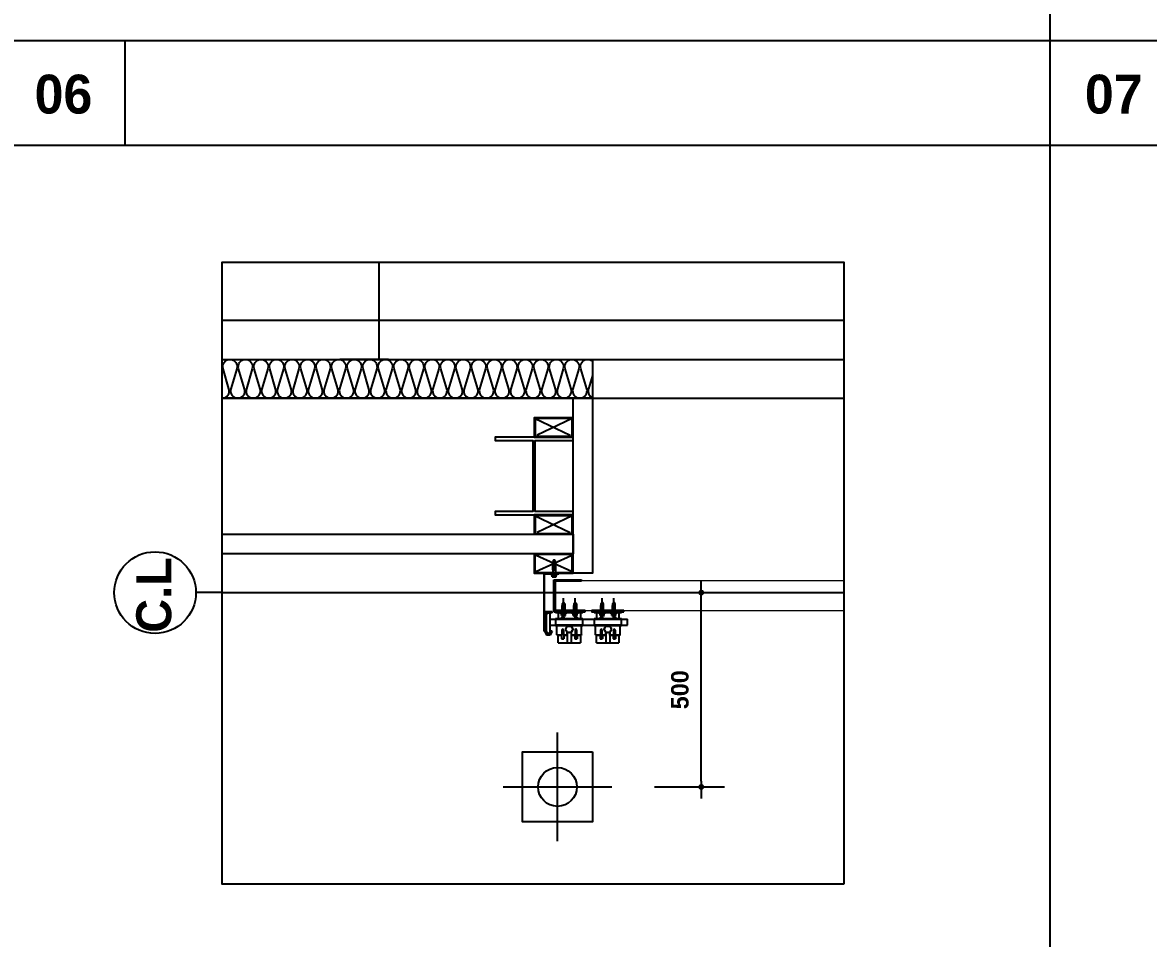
# Model space of a CAD drawing. Extents: x 300 to 49993, y 307 to 8617.
# Drawn here: x 28216 to 31114, y 3007 to 5364 of the extents above; entities that cross this region are included whole.
import ezdxf
from ezdxf.enums import TextEntityAlignment as Align

# ---------------------------------------------------------------- set-up
doc = ezdxf.new("R2010")
doc.units = 0
doc.header["$LTSCALE"] = 400
doc.header["$MEASUREMENT"] = 0
doc.header["$PDSIZE"] = -5
for name, pattern in [('CEN', [62, 60, -1, 0, -1]), ('HID', [0.5, 0.25, -0.25]), ('XR-평면도$0$HID', [2, 1.1, -0.9]), ('XR-평면도$0$HIDDEN', [0.375, 0.25, -0.125])]:
    doc.linetypes.add(name, pattern=pattern)
doc.layers.get('Defpoints').update_dxf_attribs({"color": 161, "linetype": 'CONTINUOUS'})
for name, color, linetype in [('$RECOVER_210316183841-0', 7, 'CONTINUOUS'), ('0DOOR', 4, 'CONTINUOUS'), ('0OPEN', 1, 'HID'), ('0PANL', 6, 'CONTINUOUS'), ('0STL', 3, 'CONTINUOUS'), ('A-INSUL', 8, 'CONTINUOUS'), ('A-PK', 6, 'CONTINUOUS'), ('AA-BOLLARD', 6, 'CONTINUOUS'), ('AA-STEL-1', 3, 'CONTINUOUS'), ('CEN', 1, 'CEN'), ('DIM', 7, 'CONTINUOUS'), ('ELE2', 4, 'CONTINUOUS'), ('FIN', 5, 'CONTINUOUS'), ('sdim', 4, 'CONTINUOUS'), ('SYM', 7, 'CONTINUOUS'), ('TEXT', 3, 'CONTINUOUS'), ('판넬', 4, 'CONTINUOUS')]:
    doc.layers.add(name, color=color, linetype=linetype)
doc.layers.add('K', color=161, linetype='CONTINUOUS', plot=False)
doc.styles.add('2020음성 1차', font='나눔고딕Bold.ttf')
doc.dimstyles.new('NDIM(SUB)', dxfattribs={"dimscale": 100, "dimtxt": 1.5, "dimasz": 0.5, "dimexe": 2, "dimexo": 2, "dimgap": 1, "dimtad": 1, "dimdec": 0, "dimdsep": 46, "dimlunit": 6, "dimtxsty": '2020음성 1차', "dimblk1": '_RXDOT', "dimblk2": '_RXDOT', "dimsah": 1, "dimcen": 3, "dimdle": 3, "dimclrd": 7, "dimclre": 7, "dimclrt": 3, "dimadec": 0, "dimazin": 0, "dimtfac": 1, "dimtdec": 0, "dimtix": 1, "dimtmove": 2, "dimatfit": 3, "dimfxl": 1, "dimtolj": 1, "dimtzin": 0, "dimarcsym": 0})

# ---------------------------------------------------------------- blocks, each defined once
blk = doc.blocks.new('XR-평면도$0$$0$A$C3B9B04BD')
at = {"layer": '0OPEN'}
for p, q in [((47.7, -47.7), (2.3, 47.7)), ((47.7, 47.7), (2.3, -47.7))]:
    blk.add_line(p, q, dxfattribs=at)
at = {"layer": '0STL'}
for points in [[(0, -50), (50, -50), (50, 50), (0, 50)], [(2.3, -47.7), (47.7, -47.7), (47.7, 47.7), (2.3, 47.7)]]:
    blk.add_lwpolyline(points, close=True, dxfattribs=at)
blk = doc.blocks.new('_RXDOT')
at = {"layer": '$RECOVER_210316183841-0', "color": 0, "linetype": 'ByBlock'}
blk.add_line((-1, 0), (2, 0), dxfattribs=at)
at = {"layer": '$RECOVER_210316183841-0', "color": 0, "linetype": 'ByBlock', "const_width": 0.5}
blk.add_lwpolyline([(-0.25, 0, 1), (0.25, 0, 1)], format="xyb", close=True, dxfattribs=at)
blk = doc.blocks.new('*D82')
at = {"layer": 'Defpoints', "color": 0}
for p in [(29783.1, 3897.2), (29963.1, 3897.2), (29783.1, 3397.2)]:
    blk.add_point(p, dxfattribs=at)
at = {"layer": 'DIM', "color": 7, "lineweight": -2}
for p, q in [((29843.1, 3897.2), (30023.1, 3897.2)), ((29963.1, 3412.2), (29963.1, 3882.2)), ((29843.1, 3397.2), (30023.1, 3397.2))]:
    blk.add_line(p, q, dxfattribs=at)
at = {"layer": 'DIM', "color": 7, "linetype": 'ByBlock', "lineweight": -2, "xscale": 15, "yscale": 15, "zscale": 15}
for p, rotation in [((29963.1, 3897.2), 90), ((29963.1, 3397.2), 270)]:
    blk.add_blockref('_RXDOT', p, dxfattribs=dict(at, rotation=rotation))
at = {"layer": 'DIM', "color": 3, "insert": (29908.4, 3647.2), "char_height": 45, "attachment_point": 5, "rotation": 90, "style": '2020음성 1차'}
blk.add_mtext('\\A1;500', dxfattribs=at)
blk = doc.blocks.new('b01')
at = {"layer": 'AA-BOLLARD', "color": 5}
blk.add_lwpolyline([(0, 180), (180, 180), (180, 0), (0, 0), (0, 180)], dxfattribs=at)
at = {"layer": 'AA-BOLLARD'}
blk.add_circle((90, 90), 50, dxfattribs=at)

msp = doc.modelspace()

# ---------------------------------------------------------------- linework, layer by layer
at = {"layer": '0DOOR', "color": 10}
for p, q in [((29580.5, 3973.4), (29588.8, 3970)), ((29580.5, 3973.4), (29588.8, 3970)), ((29580.5, 3971.6), (29588.8, 3968.2)), ((29580.5, 3971.6), (29588.8, 3968.2)), ((29580.5, 3969.7), (29588.8, 3966.3)), ((29580.5, 3969.7), (29588.8, 3966.3)), ((29585.8, 3973.1), (29588.8, 3971.8)), ((29585.8, 3973.1), (29588.8, 3971.8)), ((29580.5, 3967.9), (29588.8, 3964.5)), ((29580.5, 3967.9), (29588.8, 3964.5)), ((29580.5, 3966.1), (29588.8, 3962.7)), ((29580.5, 3966.1), (29588.8, 3962.7)), ((29580.5, 3964.2), (29588.8, 3960.8)), ((29580.5, 3964.2), (29588.8, 3960.8)), ((29580.5, 3962.4), (29588.8, 3959)), ((29580.5, 3962.4), (29588.8, 3959)), ((29580.5, 3960.6), (29588.8, 3957.2)), ((29580.5, 3960.6), (29588.8, 3957.2)), ((29580.5, 3958.8), (29588.8, 3955.3)), ((29580.5, 3958.8), (29588.8, 3955.3)), ((29580.5, 3956.9), (29586.4, 3954.5)), ((29612.7, 3864.6), (29604.4, 3861.2)), ((29612.7, 3864.6), (29604.4, 3861.2)), ((29607.4, 3864.3), (29604.4, 3863.1)), ((29607.4, 3864.3), (29604.4, 3863.1)), ((29612.7, 3862.8), (29604.4, 3859.4)), ((29612.7, 3862.8), (29604.4, 3859.4)), ((29612.7, 3861), (29604.4, 3857.6)), ((29612.7, 3861), (29604.4, 3857.6)), ((29612.7, 3859.1), (29604.4, 3855.7)), ((29612.7, 3859.1), (29604.4, 3855.7)), ((29612.7, 3857.3), (29604.4, 3853.9)), ((29612.7, 3857.3), (29604.4, 3853.9)), ((29612.7, 3855.5), (29604.4, 3852.1)), ((29612.7, 3855.5), (29604.4, 3852.1)), ((29642.7, 3864.6), (29634.4, 3861.2)), ((29642.7, 3864.6), (29634.4, 3861.2)), ((29637.4, 3864.3), (29634.4, 3863.1)), ((29637.4, 3864.3), (29634.4, 3863.1)), ((29642.7, 3862.8), (29634.4, 3859.4)), ((29642.7, 3862.8), (29634.4, 3859.4)), ((29642.7, 3861), (29634.4, 3857.6)), ((29642.7, 3861), (29634.4, 3857.6)), ((29642.7, 3859.1), (29634.4, 3855.7)), ((29642.7, 3859.1), (29634.4, 3855.7)), ((29642.7, 3857.3), (29634.4, 3853.9)), ((29642.7, 3857.3), (29634.4, 3853.9)), ((29642.7, 3855.5), (29634.4, 3852.1)), ((29642.7, 3855.5), (29634.4, 3852.1)), ((29712, 3864.6), (29703.7, 3861.2)), ((29712, 3864.6), (29703.7, 3861.2)), ((29706.8, 3864.3), (29703.7, 3863.1)), ((29706.8, 3864.3), (29703.7, 3863.1)), ((29712, 3862.8), (29703.7, 3859.4)), ((29712, 3862.8), (29703.7, 3859.4)), ((29712, 3861), (29703.7, 3857.6)), ((29712, 3861), (29703.7, 3857.6)), ((29712, 3859.1), (29703.7, 3855.7)), ((29712, 3859.1), (29703.7, 3855.7)), ((29712, 3857.3), (29703.7, 3853.9)), ((29712, 3857.3), (29703.7, 3853.9)), ((29712, 3855.5), (29703.7, 3852.1)), ((29712, 3855.5), (29703.7, 3852.1)), ((29742, 3864.6), (29733.7, 3861.2)), ((29742, 3864.6), (29733.7, 3861.2)), ((29736.8, 3864.3), (29733.7, 3863.1)), ((29736.8, 3864.3), (29733.7, 3863.1)), ((29742, 3862.8), (29733.7, 3859.4)), ((29742, 3862.8), (29733.7, 3859.4)), ((29742, 3861), (29733.7, 3857.6)), ((29742, 3861), (29733.7, 3857.6)), ((29742, 3859.1), (29733.7, 3855.7)), ((29742, 3859.1), (29733.7, 3855.7)), ((29742, 3857.3), (29733.7, 3853.9)), ((29742, 3857.3), (29733.7, 3853.9)), ((29742, 3855.5), (29733.7, 3852.1)), ((29742, 3855.5), (29733.7, 3852.1)), ((29612.7, 3853.6), (29604.4, 3850.2)), ((29612.7, 3853.6), (29604.4, 3850.2)), ((29612.7, 3851.8), (29604.4, 3848.4)), ((29612.7, 3851.8), (29604.4, 3848.4)), ((29612.7, 3850), (29604.4, 3846.6)), ((29612.7, 3850), (29604.4, 3846.6)), ((29612.7, 3848.1), (29606.8, 3845.7)), ((29642.7, 3853.6), (29634.4, 3850.2)), ((29642.7, 3853.6), (29634.4, 3850.2)), ((29642.7, 3851.8), (29634.4, 3848.4)), ((29642.7, 3851.8), (29634.4, 3848.4)), ((29642.7, 3850), (29634.4, 3846.6)), ((29642.7, 3850), (29634.4, 3846.6)), ((29642.7, 3848.1), (29636.8, 3845.7)), ((29712, 3853.6), (29703.7, 3850.2)), ((29712, 3853.6), (29703.7, 3850.2)), ((29712, 3851.8), (29703.7, 3848.4)), ((29712, 3851.8), (29703.7, 3848.4)), ((29712, 3850), (29703.7, 3846.6)), ((29712, 3850), (29703.7, 3846.6)), ((29712, 3848.1), (29706.1, 3845.7)), ((29742, 3853.6), (29733.7, 3850.2)), ((29742, 3853.6), (29733.7, 3850.2)), ((29742, 3851.8), (29733.7, 3848.4)), ((29742, 3851.8), (29733.7, 3848.4)), ((29742, 3850), (29733.7, 3846.6)), ((29742, 3850), (29733.7, 3846.6)), ((29742, 3848.1), (29736.1, 3845.7))]:
    msp.add_line(p, q, dxfattribs=at)
at = {"layer": '0DOOR'}
for p, q in [((29581.5, 3976.9), (29581.5, 3973.4)), ((29581.5, 3972.6), (29581.5, 3971.6)), ((29581.5, 3970.8), (29581.5, 3969.7)), ((29587.8, 3976.9), (29587.8, 3972.6)), ((29587.8, 3971.8), (29587.8, 3970.8)), ((29587.8, 3970), (29587.8, 3969)), ((29579.4, 3941.8), (29589.9, 3941.8)), ((29579.4, 3938.1), (29579.4, 3941.8)), ((29581.5, 3968.9), (29581.5, 3967.9)), ((29581.5, 3967.1), (29581.5, 3966.1)), ((29581.5, 3965.3), (29581.5, 3964.2)), ((29581.5, 3963.4), (29581.5, 3962.4)), ((29581.5, 3961.6), (29581.5, 3960.6)), ((29581.5, 3959.8), (29581.5, 3958.8)), ((29581.5, 3957.9), (29581.5, 3956.9)), ((29581.5, 3956.1), (29581.5, 3947.2)), ((29581.9, 3938.1), (29581.9, 3941.8)), ((29587.4, 3938.1), (29587.4, 3941.8)), ((29587.8, 3968.2), (29587.8, 3967.1)), ((29587.8, 3966.3), (29587.8, 3965.3)), ((29587.8, 3964.5), (29587.8, 3963.5)), ((29587.8, 3962.7), (29587.8, 3961.6)), ((29587.8, 3960.8), (29587.8, 3959.8)), ((29587.8, 3959), (29587.8, 3958)), ((29587.8, 3957.2), (29587.8, 3956.1)), ((29587.8, 3955.3), (29587.8, 3947.2)), ((29589.9, 3938.1), (29589.9, 3941.8)), ((29580.6, 3937.6), (29588.7, 3937.6)), ((29608.6, 3832.7), (29608.6, 3883.1)), ((29638.6, 3832.7), (29638.6, 3883.1)), ((29707.9, 3832.7), (29707.9, 3883.1)), ((29737.9, 3832.7), (29737.9, 3883.1)), ((29605.4, 3868.1), (29605.4, 3863.9)), ((29605.4, 3863.1), (29605.4, 3862)), ((29605.4, 3861.2), (29605.4, 3860.2)), ((29605.4, 3859.4), (29605.4, 3858.4)), ((29605.4, 3857.6), (29605.4, 3856.5)), ((29605.4, 3855.7), (29605.4, 3854.7)), ((29605.4, 3853.9), (29605.4, 3852.9)), ((29611.7, 3868.1), (29611.7, 3864.6)), ((29611.7, 3863.8), (29611.7, 3862.8)), ((29611.7, 3862), (29611.7, 3861)), ((29611.7, 3860.2), (29611.7, 3859.1)), ((29611.7, 3858.3), (29611.7, 3857.3)), ((29611.7, 3856.5), (29611.7, 3855.5)), ((29611.7, 3854.7), (29611.7, 3853.6)), ((29635.4, 3868.1), (29635.4, 3863.9)), ((29635.4, 3863.1), (29635.4, 3862)), ((29635.4, 3861.2), (29635.4, 3860.2)), ((29635.4, 3859.4), (29635.4, 3858.4)), ((29635.4, 3857.6), (29635.4, 3856.5)), ((29635.4, 3855.7), (29635.4, 3854.7)), ((29635.4, 3853.9), (29635.4, 3852.9)), ((29641.7, 3868.1), (29641.7, 3864.6)), ((29641.7, 3863.8), (29641.7, 3862.8)), ((29641.7, 3862), (29641.7, 3861)), ((29641.7, 3860.2), (29641.7, 3859.1)), ((29641.7, 3858.3), (29641.7, 3857.3)), ((29641.7, 3856.5), (29641.7, 3855.5)), ((29641.7, 3854.7), (29641.7, 3853.6)), ((29704.7, 3868.1), (29704.7, 3863.9)), ((29704.7, 3863.1), (29704.7, 3862)), ((29704.7, 3861.2), (29704.7, 3860.2)), ((29704.7, 3859.4), (29704.7, 3858.4)), ((29704.7, 3857.6), (29704.7, 3856.5)), ((29704.7, 3855.7), (29704.7, 3854.7)), ((29704.7, 3853.9), (29704.7, 3852.9)), ((29711, 3868.1), (29711, 3864.6)), ((29711, 3863.8), (29711, 3862.8)), ((29711, 3862), (29711, 3861)), ((29711, 3860.2), (29711, 3859.1)), ((29711, 3858.3), (29711, 3857.3)), ((29711, 3856.5), (29711, 3855.5)), ((29711, 3854.7), (29711, 3853.6)), ((29734.7, 3868.1), (29734.7, 3863.9)), ((29734.7, 3863.1), (29734.7, 3862)), ((29734.7, 3861.2), (29734.7, 3860.2)), ((29734.7, 3859.4), (29734.7, 3858.4)), ((29734.7, 3857.6), (29734.7, 3856.5)), ((29734.7, 3855.7), (29734.7, 3854.7)), ((29734.7, 3853.9), (29734.7, 3852.9)), ((29741, 3868.1), (29741, 3864.6)), ((29741, 3863.8), (29741, 3862.8)), ((29741, 3862), (29741, 3861)), ((29741, 3860.2), (29741, 3859.1)), ((29741, 3858.3), (29741, 3857.3)), ((29741, 3856.5), (29741, 3855.5)), ((29741, 3854.7), (29741, 3853.6)), ((29603.3, 3838.2), (29603.3, 3841.9)), ((29613.8, 3841.9), (29603.3, 3841.9)), ((29612.7, 3837.7), (29604.5, 3837.7)), ((29605.4, 3852.1), (29605.4, 3851)), ((29605.4, 3850.2), (29605.4, 3849.2)), ((29605.4, 3848.4), (29605.4, 3847.4)), ((29605.4, 3846.6), (29605.4, 3845.7)), ((29605.9, 3838.2), (29605.9, 3841.9)), ((29611.3, 3838.2), (29611.3, 3841.9)), ((29611.7, 3852.8), (29611.7, 3851.8)), ((29611.7, 3851), (29611.7, 3850)), ((29611.7, 3849.2), (29611.7, 3848.1)), ((29611.7, 3847.3), (29611.7, 3845.7)), ((29613.8, 3838.2), (29613.8, 3841.9)), ((29633.3, 3838.2), (29633.3, 3841.9)), ((29643.8, 3841.9), (29633.3, 3841.9)), ((29642.7, 3837.7), (29634.5, 3837.7)), ((29635.4, 3852.1), (29635.4, 3851)), ((29635.4, 3850.2), (29635.4, 3849.2)), ((29635.4, 3848.4), (29635.4, 3847.4)), ((29635.4, 3846.6), (29635.4, 3845.7)), ((29635.9, 3838.2), (29635.9, 3841.9)), ((29641.3, 3838.2), (29641.3, 3841.9)), ((29641.7, 3852.8), (29641.7, 3851.8)), ((29641.7, 3851), (29641.7, 3850)), ((29641.7, 3849.2), (29641.7, 3848.1)), ((29641.7, 3847.3), (29641.7, 3845.7)), ((29643.8, 3838.2), (29643.8, 3841.9)), ((29702.6, 3838.2), (29702.6, 3841.9)), ((29713.1, 3841.9), (29702.6, 3841.9)), ((29712, 3837.7), (29703.8, 3837.7)), ((29704.7, 3852.1), (29704.7, 3851)), ((29704.7, 3850.2), (29704.7, 3849.2)), ((29704.7, 3848.4), (29704.7, 3847.4)), ((29704.7, 3846.6), (29704.7, 3845.7)), ((29705.2, 3838.2), (29705.2, 3841.9)), ((29710.6, 3838.2), (29710.6, 3841.9)), ((29711, 3852.8), (29711, 3851.8)), ((29711, 3851), (29711, 3850)), ((29711, 3849.2), (29711, 3848.1)), ((29711, 3847.3), (29711, 3845.7)), ((29713.1, 3838.2), (29713.1, 3841.9)), ((29732.6, 3838.2), (29732.6, 3841.9)), ((29743.1, 3841.9), (29732.6, 3841.9)), ((29742, 3837.7), (29733.8, 3837.7)), ((29734.7, 3852.1), (29734.7, 3851)), ((29734.7, 3850.2), (29734.7, 3849.2)), ((29734.7, 3848.4), (29734.7, 3847.4)), ((29734.7, 3846.6), (29734.7, 3845.7)), ((29735.2, 3838.2), (29735.2, 3841.9)), ((29740.6, 3838.2), (29740.6, 3841.9)), ((29741, 3852.8), (29741, 3851.8)), ((29741, 3851), (29741, 3850)), ((29741, 3849.2), (29741, 3848.1)), ((29741, 3847.3), (29741, 3845.7)), ((29743.1, 3838.2), (29743.1, 3841.9)), ((29594.6, 3768), (29594.6, 3787.7))]:
    msp.add_line(p, q, dxfattribs=at)
at = {"layer": '0DOOR', "lineweight": 0}
for p, q in [((30330.1, 3927.2), (29587.7, 3927.2)), ((29587.7, 3851.2), (30330.1, 3851.2))]:
    msp.add_line(p, q, dxfattribs=at)
at = {"layer": '0DOOR', "color": 4}
for p, q in [((29587.7, 3851.2), (29587.7, 3927.2)), ((29564.7, 3798), (29564.7, 3839.7)), ((29574.7, 3798), (29574.7, 3839.7)), ((29574.7, 3828.7), (29588.3, 3828.7)), ((29658.5, 3828.7), (29687.6, 3828.7)), ((29757.8, 3828.7), (29773.4, 3828.7)), ((29773.4, 3813.7), (29773.4, 3828.7)), ((29574.7, 3813.7), (29588.3, 3813.7)), ((29658.5, 3813.7), (29687.6, 3813.7)), ((29757.8, 3813.7), (29773.4, 3813.7))]:
    msp.add_line(p, q, dxfattribs=at)
at = {"layer": '0DOOR', "color": 3, "linetype": 'XR-평면도$0$HIDDEN'}
for p, q in [((29588.3, 3828.7), (29658.4, 3828.7)), ((29687.6, 3828.7), (29757.8, 3828.7)), ((29588.3, 3813.7), (29658.5, 3813.7)), ((29687.6, 3813.7), (29757.8, 3813.7))]:
    msp.add_line(p, q, dxfattribs=at)
at = {"layer": '0DOOR', "color": 7}
for p, q in [((29588.4, 3848), (29658.4, 3848)), ((29588.4, 3845.7), (29588.4, 3848)), ((29588.4, 3845.7), (29658.4, 3845.7)), ((29588.4, 3830.7), (29658.4, 3830.7)), ((29594.6, 3845.7), (29594.6, 3830.7)), ((29652.1, 3845.7), (29652.1, 3830.7)), ((29658.4, 3845.7), (29658.4, 3848)), ((29687.7, 3848), (29757.7, 3848)), ((29687.7, 3845.7), (29687.7, 3848)), ((29687.7, 3845.7), (29757.7, 3845.7)), ((29687.7, 3830.7), (29757.7, 3830.7)), ((29693.9, 3845.7), (29693.9, 3830.7)), ((29751.4, 3845.7), (29751.4, 3830.7)), ((29757.7, 3845.7), (29757.7, 3848)), ((29588.4, 3812.2), (29658.4, 3812.2)), ((29591.6, 3788.7), (29591.6, 3810.8)), ((29599.1, 3812.2), (29592.4, 3811.8)), ((29594.6, 3812.1), (29594.6, 3812.2)), ((29647.7, 3812.2), (29654.4, 3811.8)), ((29652.1, 3812.1), (29652.1, 3812.2)), ((29655.1, 3788.7), (29655.1, 3810.8)), ((29687.7, 3812.2), (29757.7, 3812.2)), ((29690.9, 3788.7), (29690.9, 3810.8)), ((29698.4, 3812.2), (29691.7, 3811.8)), ((29693.9, 3812.1), (29693.9, 3812.2)), ((29747, 3812.2), (29753.7, 3811.8)), ((29751.4, 3812.1), (29751.4, 3812.2)), ((29754.4, 3788.7), (29754.4, 3810.8)), ((29591.6, 3788.7), (29604.6, 3788.7)), ((29591.6, 3788.7), (29592.1, 3787.7)), ((29592.1, 3787.7), (29604.6, 3787.7)), ((29594.6, 3768), (29652.1, 3768)), ((29608.2, 3788.7), (29617.9, 3788.7)), ((29608.2, 3787.7), (29617.9, 3787.7)), ((29617.9, 3787.7), (29617.9, 3795.6)), ((29628.9, 3787.7), (29628.9, 3795.6)), ((29628.9, 3788.7), (29638.6, 3788.7)), ((29628.9, 3787.7), (29638.6, 3787.7)), ((29642.2, 3788.7), (29655.1, 3788.7)), ((29642.2, 3787.7), (29654.7, 3787.7)), ((29652.1, 3787.7), (29652.1, 3768)), ((29655.1, 3788.7), (29654.7, 3787.7)), ((29690.9, 3788.7), (29703.9, 3788.7)), ((29690.9, 3788.7), (29691.4, 3787.7)), ((29691.4, 3787.7), (29703.9, 3787.7)), ((29693.9, 3768), (29693.9, 3787.7)), ((29693.9, 3768), (29751.4, 3768)), ((29707.5, 3788.7), (29717.2, 3788.7)), ((29707.5, 3787.7), (29717.2, 3787.7)), ((29717.2, 3787.7), (29717.2, 3795.6)), ((29728.2, 3787.7), (29728.2, 3795.6)), ((29728.2, 3788.7), (29737.9, 3788.7)), ((29728.2, 3787.7), (29737.9, 3787.7)), ((29741.5, 3788.7), (29754.4, 3788.7)), ((29741.5, 3787.7), (29754, 3787.7)), ((29751.4, 3787.7), (29751.4, 3768)), ((29754.4, 3788.7), (29754, 3787.7))]:
    msp.add_line(p, q, dxfattribs=at)
at = {"layer": '0DOOR', "color": 1, "linetype": 'XR-평면도$0$HID'}
for p, q in [((29588.4, 3828.7), (29658.5, 3828.7)), ((29609.4, 3833.7), (29603.4, 3833.7)), ((29603.4, 3833.7), (29603.4, 3830.7)), ((29609.1, 3833.5), (29603.6, 3833.5)), ((29603.6, 3833.5), (29603.6, 3830.7)), ((29609.1, 3833.5), (29609.1, 3830.7)), ((29609.4, 3833.7), (29609.4, 3830.7)), ((29643.4, 3833.7), (29637.4, 3833.7)), ((29637.4, 3833.7), (29637.4, 3830.7)), ((29643.1, 3833.5), (29637.6, 3833.5)), ((29637.6, 3833.5), (29637.6, 3830.7)), ((29643.1, 3833.5), (29643.1, 3830.7)), ((29643.4, 3833.7), (29643.4, 3830.7)), ((29687.6, 3828.7), (29757.8, 3828.7)), ((29708.7, 3833.7), (29702.7, 3833.7)), ((29702.7, 3833.7), (29702.7, 3830.7)), ((29708.4, 3833.5), (29702.9, 3833.5)), ((29702.9, 3833.5), (29702.9, 3830.7)), ((29708.4, 3833.5), (29708.4, 3830.7)), ((29708.7, 3833.7), (29708.7, 3830.7)), ((29742.7, 3833.7), (29736.7, 3833.7)), ((29736.7, 3833.7), (29736.7, 3830.7)), ((29742.4, 3833.5), (29736.9, 3833.5)), ((29736.9, 3833.5), (29736.9, 3830.7)), ((29742.4, 3833.5), (29742.4, 3830.7)), ((29742.7, 3833.7), (29742.7, 3830.7)), ((29588.4, 3814.2), (29658.5, 3814.2)), ((29687.6, 3814.2), (29757.8, 3814.2)), ((29603.4, 3787.7), (29603.4, 3778)), ((29609.4, 3778), (29603.4, 3778)), ((29603.6, 3787.7), (29603.6, 3778.3)), ((29603.6, 3778.3), (29609.1, 3778.3)), ((29609.1, 3787.7), (29609.1, 3778.3)), ((29609.4, 3787.7), (29609.4, 3778)), ((29637.4, 3787.7), (29637.4, 3778)), ((29643.4, 3778), (29637.4, 3778)), ((29637.6, 3787.7), (29637.6, 3778.3)), ((29637.6, 3778.3), (29643.1, 3778.3)), ((29643.1, 3787.7), (29643.1, 3778.3)), ((29643.4, 3787.7), (29643.4, 3778)), ((29702.7, 3787.7), (29702.7, 3778)), ((29708.7, 3778), (29702.7, 3778)), ((29702.9, 3787.7), (29702.9, 3778.3)), ((29702.9, 3778.3), (29708.4, 3778.3)), ((29708.4, 3787.7), (29708.4, 3778.3)), ((29708.7, 3787.7), (29708.7, 3778)), ((29736.7, 3787.7), (29736.7, 3778)), ((29742.7, 3778), (29736.7, 3778)), ((29736.9, 3787.7), (29736.9, 3778.3)), ((29736.9, 3778.3), (29742.4, 3778.3)), ((29742.4, 3787.7), (29742.4, 3778.3)), ((29742.7, 3787.7), (29742.7, 3778))]:
    msp.add_line(p, q, dxfattribs=at)
at = {"layer": '0DOOR', "color": 2}
for p, q in [((29604.4, 3800.7), (29604.4, 3787.7)), ((29604.6, 3800.7), (29604.6, 3787.7)), ((29608.2, 3800.7), (29608.2, 3787.7)), ((29608.4, 3800.7), (29608.4, 3787.7)), ((29638.4, 3800.7), (29638.4, 3787.7)), ((29638.6, 3800.7), (29638.6, 3787.7)), ((29642.2, 3800.7), (29642.2, 3787.7)), ((29642.4, 3800.7), (29642.4, 3787.7)), ((29703.7, 3800.7), (29703.7, 3787.7)), ((29703.9, 3800.7), (29703.9, 3787.7)), ((29707.5, 3800.7), (29707.5, 3787.7)), ((29707.7, 3800.7), (29707.7, 3787.7)), ((29737.7, 3800.7), (29737.7, 3787.7)), ((29737.9, 3800.7), (29737.9, 3787.7)), ((29741.5, 3800.7), (29741.5, 3787.7)), ((29741.7, 3800.7), (29741.7, 3787.7))]:
    msp.add_line(p, q, dxfattribs=at)
at = {"layer": '0DOOR', "color": 0}
for p, q in [((29618.4, 3795.3), (29618.4, 3769)), ((29619.4, 3768), (29627.4, 3768)), ((29628.4, 3795.3), (29628.4, 3769)), ((29717.7, 3795.3), (29717.7, 3769)), ((29718.7, 3768), (29726.7, 3768)), ((29727.7, 3795.3), (29727.7, 3769))]:
    msp.add_line(p, q, dxfattribs=at)
at = {"layer": '0DOOR'}
for points in [[(29581.5, 3973.8), (29580.5, 3973.4), (29581.5, 3974.2)], [(29581.5, 3973.8), (29580.5, 3973.4), (29581.5, 3974.2)], [(29581.5, 3972), (29580.5, 3971.6), (29581.5, 3972.4)], [(29581.5, 3972), (29580.5, 3971.6), (29581.5, 3972.4)], [(29581.5, 3970.2), (29580.5, 3969.7), (29581.5, 3970.6)], [(29581.5, 3970.2), (29580.5, 3969.7), (29581.5, 3970.6)], [(29581.5, 3974.8), (29585.8, 3973), (29587.8, 3974.2), (29585.4, 3976.7), (29584.6, 3981.7)], [(29587.8, 3976.9), (29584.6, 3981.7), (29581.5, 3976.9)], [(29587.8, 3971.4), (29588.8, 3971.8), (29587.8, 3971)], [(29587.8, 3969.6), (29588.8, 3970), (29587.8, 3969.2)], [(29581.5, 3968.3), (29580.5, 3967.9), (29581.5, 3968.7)], [(29581.5, 3968.3), (29580.5, 3967.9), (29581.5, 3968.7)], [(29581.5, 3966.5), (29580.5, 3966.1), (29581.5, 3966.9)], [(29581.5, 3966.5), (29580.5, 3966.1), (29581.5, 3966.9)], [(29581.5, 3964.7), (29580.5, 3964.2), (29581.5, 3965.1)], [(29581.5, 3964.7), (29580.5, 3964.2), (29581.5, 3965.1)], [(29581.5, 3962.8), (29580.5, 3962.4), (29581.5, 3963.2)], [(29581.5, 3962.8), (29580.5, 3962.4), (29581.5, 3963.2)], [(29581.5, 3961), (29580.5, 3960.6), (29581.5, 3961.4)], [(29581.5, 3961), (29580.5, 3960.6), (29581.5, 3961.4)], [(29581.5, 3959.2), (29580.5, 3958.8), (29581.5, 3959.6)], [(29581.5, 3959.2), (29580.5, 3958.8), (29581.5, 3959.6)], [(29581.5, 3957.3), (29580.5, 3956.9), (29581.5, 3957.7)], [(29587.3, 3954.5), (29581.5, 3956.9), (29580.5, 3956.9), (29581.5, 3956.1), (29585.3, 3954.5)], [(29587.8, 3967.8), (29588.8, 3968.2), (29587.8, 3967.4)], [(29587.8, 3965.9), (29588.8, 3966.3), (29587.8, 3965.5)], [(29587.8, 3964.1), (29588.8, 3964.5), (29587.8, 3963.7)], [(29587.8, 3962.3), (29588.8, 3962.7), (29587.8, 3961.9)], [(29587.8, 3960.4), (29588.8, 3960.8), (29587.8, 3960)], [(29587.8, 3958.6), (29588.8, 3959), (29587.8, 3958.2)], [(29587.8, 3956.8), (29588.8, 3957.2), (29587.8, 3956.4)], [(29587.8, 3954.9), (29588.8, 3955.3), (29587.8, 3954.5)], [(29605.4, 3862.6), (29604.4, 3863.1), (29605.4, 3862.2)], [(29605.4, 3860.8), (29604.4, 3861.2), (29605.4, 3860.4)], [(29605.4, 3859), (29604.4, 3859.4), (29605.4, 3858.6)], [(29605.4, 3857.2), (29604.4, 3857.6), (29605.4, 3856.7)], [(29605.4, 3855.3), (29604.4, 3855.7), (29605.4, 3854.9)], [(29605.4, 3853.5), (29604.4, 3853.9), (29605.4, 3853.1)], [(29605.4, 3868.1), (29608.6, 3872.9), (29611.7, 3868.1)], [(29611.7, 3866.1), (29607.4, 3864.3), (29605.4, 3865.4), (29607.9, 3867.9), (29608.6, 3872.9)], [(29611.7, 3865), (29612.7, 3864.6), (29611.7, 3865.4)], [(29611.7, 3865), (29612.7, 3864.6), (29611.7, 3865.4)], [(29611.7, 3863.2), (29612.7, 3862.8), (29611.7, 3863.6)], [(29611.7, 3863.2), (29612.7, 3862.8), (29611.7, 3863.6)], [(29611.7, 3861.4), (29612.7, 3861), (29611.7, 3861.8)], [(29611.7, 3861.4), (29612.7, 3861), (29611.7, 3861.8)], [(29611.7, 3859.5), (29612.7, 3859.1), (29611.7, 3859.9)], [(29611.7, 3859.5), (29612.7, 3859.1), (29611.7, 3859.9)], [(29611.7, 3857.7), (29612.7, 3857.3), (29611.7, 3858.1)], [(29611.7, 3857.7), (29612.7, 3857.3), (29611.7, 3858.1)], [(29611.7, 3855.9), (29612.7, 3855.5), (29611.7, 3856.3)], [(29611.7, 3855.9), (29612.7, 3855.5), (29611.7, 3856.3)], [(29611.7, 3854), (29612.7, 3853.6), (29611.7, 3854.4)], [(29611.7, 3854), (29612.7, 3853.6), (29611.7, 3854.4)], [(29635.4, 3862.6), (29634.4, 3863.1), (29635.4, 3862.2)], [(29635.4, 3860.8), (29634.4, 3861.2), (29635.4, 3860.4)], [(29635.4, 3859), (29634.4, 3859.4), (29635.4, 3858.6)], [(29635.4, 3857.2), (29634.4, 3857.6), (29635.4, 3856.7)], [(29635.4, 3855.3), (29634.4, 3855.7), (29635.4, 3854.9)], [(29635.4, 3853.5), (29634.4, 3853.9), (29635.4, 3853.1)], [(29635.4, 3868.1), (29638.6, 3872.9), (29641.7, 3868.1)], [(29641.7, 3866.1), (29637.4, 3864.3), (29635.4, 3865.4), (29637.9, 3867.9), (29638.6, 3872.9)], [(29641.7, 3865), (29642.7, 3864.6), (29641.7, 3865.4)], [(29641.7, 3865), (29642.7, 3864.6), (29641.7, 3865.4)], [(29641.7, 3863.2), (29642.7, 3862.8), (29641.7, 3863.6)], [(29641.7, 3863.2), (29642.7, 3862.8), (29641.7, 3863.6)], [(29641.7, 3861.4), (29642.7, 3861), (29641.7, 3861.8)], [(29641.7, 3861.4), (29642.7, 3861), (29641.7, 3861.8)], [(29641.7, 3859.5), (29642.7, 3859.1), (29641.7, 3859.9)], [(29641.7, 3859.5), (29642.7, 3859.1), (29641.7, 3859.9)], [(29641.7, 3857.7), (29642.7, 3857.3), (29641.7, 3858.1)], [(29641.7, 3857.7), (29642.7, 3857.3), (29641.7, 3858.1)], [(29641.7, 3855.9), (29642.7, 3855.5), (29641.7, 3856.3)], [(29641.7, 3855.9), (29642.7, 3855.5), (29641.7, 3856.3)], [(29641.7, 3854), (29642.7, 3853.6), (29641.7, 3854.4)], [(29641.7, 3854), (29642.7, 3853.6), (29641.7, 3854.4)], [(29704.7, 3862.6), (29703.7, 3863.1), (29704.7, 3862.2)], [(29704.7, 3860.8), (29703.7, 3861.2), (29704.7, 3860.4)], [(29704.7, 3859), (29703.7, 3859.4), (29704.7, 3858.6)], [(29704.7, 3857.2), (29703.7, 3857.6), (29704.7, 3856.7)], [(29704.7, 3855.3), (29703.7, 3855.7), (29704.7, 3854.9)], [(29704.7, 3853.5), (29703.7, 3853.9), (29704.7, 3853.1)], [(29704.7, 3868.1), (29707.9, 3872.9), (29711, 3868.1)], [(29711, 3866.1), (29706.8, 3864.3), (29704.7, 3865.4), (29707.2, 3867.9), (29707.9, 3872.9)], [(29711, 3865), (29712, 3864.6), (29711, 3865.4)], [(29711, 3865), (29712, 3864.6), (29711, 3865.4)], [(29711, 3863.2), (29712, 3862.8), (29711, 3863.6)], [(29711, 3863.2), (29712, 3862.8), (29711, 3863.6)], [(29711, 3861.4), (29712, 3861), (29711, 3861.8)], [(29711, 3861.4), (29712, 3861), (29711, 3861.8)], [(29711, 3859.5), (29712, 3859.1), (29711, 3859.9)], [(29711, 3859.5), (29712, 3859.1), (29711, 3859.9)], [(29711, 3857.7), (29712, 3857.3), (29711, 3858.1)], [(29711, 3857.7), (29712, 3857.3), (29711, 3858.1)], [(29711, 3855.9), (29712, 3855.5), (29711, 3856.3)], [(29711, 3855.9), (29712, 3855.5), (29711, 3856.3)], [(29711, 3854), (29712, 3853.6), (29711, 3854.4)], [(29711, 3854), (29712, 3853.6), (29711, 3854.4)], [(29734.7, 3862.6), (29733.7, 3863.1), (29734.7, 3862.2)], [(29734.7, 3860.8), (29733.7, 3861.2), (29734.7, 3860.4)], [(29734.7, 3859), (29733.7, 3859.4), (29734.7, 3858.6)], [(29734.7, 3857.2), (29733.7, 3857.6), (29734.7, 3856.7)], [(29734.7, 3855.3), (29733.7, 3855.7), (29734.7, 3854.9)], [(29734.7, 3853.5), (29733.7, 3853.9), (29734.7, 3853.1)], [(29734.7, 3868.1), (29737.9, 3872.9), (29741, 3868.1)], [(29741, 3866.1), (29736.8, 3864.3), (29734.7, 3865.4), (29737.2, 3867.9), (29737.9, 3872.9)], [(29741, 3865), (29742, 3864.6), (29741, 3865.4)], [(29741, 3865), (29742, 3864.6), (29741, 3865.4)], [(29741, 3863.2), (29742, 3862.8), (29741, 3863.6)], [(29741, 3863.2), (29742, 3862.8), (29741, 3863.6)], [(29741, 3861.4), (29742, 3861), (29741, 3861.8)], [(29741, 3861.4), (29742, 3861), (29741, 3861.8)], [(29741, 3859.5), (29742, 3859.1), (29741, 3859.9)], [(29741, 3859.5), (29742, 3859.1), (29741, 3859.9)], [(29741, 3857.7), (29742, 3857.3), (29741, 3858.1)], [(29741, 3857.7), (29742, 3857.3), (29741, 3858.1)], [(29741, 3855.9), (29742, 3855.5), (29741, 3856.3)], [(29741, 3855.9), (29742, 3855.5), (29741, 3856.3)], [(29741, 3854), (29742, 3853.6), (29741, 3854.4)], [(29741, 3854), (29742, 3853.6), (29741, 3854.4)], [(29605.4, 3851.7), (29604.4, 3852.1), (29605.4, 3851.2)], [(29605.4, 3849.8), (29604.4, 3850.2), (29605.4, 3849.4)], [(29605.4, 3848), (29604.4, 3848.4), (29605.4, 3847.6)], [(29605.4, 3846.2), (29604.4, 3846.6), (29605.4, 3845.8)], [(29606, 3845.7), (29611.7, 3848.1), (29612.7, 3848.1), (29611.7, 3847.3), (29607.9, 3845.7)], [(29611.7, 3852.2), (29612.7, 3851.8), (29611.7, 3852.6)], [(29611.7, 3852.2), (29612.7, 3851.8), (29611.7, 3852.6)], [(29611.7, 3850.4), (29612.7, 3850), (29611.7, 3850.8)], [(29611.7, 3850.4), (29612.7, 3850), (29611.7, 3850.8)], [(29611.7, 3848.5), (29612.7, 3848.1), (29611.7, 3848.9)], [(29635.4, 3851.7), (29634.4, 3852.1), (29635.4, 3851.2)], [(29635.4, 3849.8), (29634.4, 3850.2), (29635.4, 3849.4)], [(29635.4, 3848), (29634.4, 3848.4), (29635.4, 3847.6)], [(29635.4, 3846.2), (29634.4, 3846.6), (29635.4, 3845.8)], [(29636, 3845.7), (29641.7, 3848.1), (29642.7, 3848.1), (29641.7, 3847.3), (29637.9, 3845.7)], [(29641.7, 3852.2), (29642.7, 3851.8), (29641.7, 3852.6)], [(29641.7, 3852.2), (29642.7, 3851.8), (29641.7, 3852.6)], [(29641.7, 3850.4), (29642.7, 3850), (29641.7, 3850.8)], [(29641.7, 3850.4), (29642.7, 3850), (29641.7, 3850.8)], [(29641.7, 3848.5), (29642.7, 3848.1), (29641.7, 3848.9)], [(29704.7, 3851.7), (29703.7, 3852.1), (29704.7, 3851.2)], [(29704.7, 3849.8), (29703.7, 3850.2), (29704.7, 3849.4)], [(29704.7, 3848), (29703.7, 3848.4), (29704.7, 3847.6)], [(29704.7, 3846.2), (29703.7, 3846.6), (29704.7, 3845.8)], [(29705.3, 3845.7), (29711, 3848.1), (29712, 3848.1), (29711, 3847.3), (29707.2, 3845.7)], [(29711, 3852.2), (29712, 3851.8), (29711, 3852.6)], [(29711, 3852.2), (29712, 3851.8), (29711, 3852.6)], [(29711, 3850.4), (29712, 3850), (29711, 3850.8)], [(29711, 3850.4), (29712, 3850), (29711, 3850.8)], [(29711, 3848.5), (29712, 3848.1), (29711, 3848.9)], [(29734.7, 3851.7), (29733.7, 3852.1), (29734.7, 3851.2)], [(29734.7, 3849.8), (29733.7, 3850.2), (29734.7, 3849.4)], [(29734.7, 3848), (29733.7, 3848.4), (29734.7, 3847.6)], [(29734.7, 3846.2), (29733.7, 3846.6), (29734.7, 3845.8)], [(29735.3, 3845.7), (29741, 3848.1), (29742, 3848.1), (29741, 3847.3), (29737.2, 3845.7)], [(29741, 3852.2), (29742, 3851.8), (29741, 3852.6)], [(29741, 3852.2), (29742, 3851.8), (29741, 3852.6)], [(29741, 3850.4), (29742, 3850), (29741, 3850.8)], [(29741, 3850.4), (29742, 3850), (29741, 3850.8)], [(29741, 3848.5), (29742, 3848.1), (29741, 3848.9)]]:
    msp.add_lwpolyline(points, dxfattribs=at)
for points in [[(29588.8, 3970), (29587.8, 3970.8), (29581.5, 3973.4), (29580.5, 3973.4), (29581.5, 3972.6), (29587.8, 3970)], [(29588.8, 3968.2), (29587.8, 3969), (29581.5, 3971.6), (29580.5, 3971.6), (29581.5, 3970.8), (29587.8, 3968.2)], [(29588.8, 3966.3), (29587.8, 3967.1), (29581.5, 3969.7), (29580.5, 3969.7), (29581.5, 3968.9), (29587.8, 3966.3)], [(29588.8, 3971.8), (29587.8, 3972.6), (29586.8, 3973.1), (29585.8, 3973.1), (29586.8, 3972.3), (29587.8, 3971.8)], [(29593.6, 3944.8), (29575.6, 3944.8), (29575.6, 3945.6), (29593.6, 3945.6)], [(29588.9, 3941.8), (29580.3, 3941.8), (29575.6, 3944.8), (29593.6, 3944.8)], [(29588.8, 3964.5), (29587.8, 3965.3), (29581.5, 3967.9), (29580.5, 3967.9), (29581.5, 3967.1), (29587.8, 3964.5)], [(29588.8, 3962.7), (29587.8, 3963.5), (29581.5, 3966.1), (29580.5, 3966.1), (29581.5, 3965.3), (29587.8, 3962.7)], [(29588.8, 3960.8), (29587.8, 3961.6), (29581.5, 3964.2), (29580.5, 3964.2), (29581.5, 3963.4), (29587.8, 3960.8)], [(29588.8, 3959), (29587.8, 3959.8), (29581.5, 3962.4), (29580.5, 3962.4), (29581.5, 3961.6), (29587.8, 3959)], [(29588.8, 3957.2), (29587.8, 3958), (29581.5, 3960.6), (29580.5, 3960.6), (29581.5, 3959.8), (29587.8, 3957.2)], [(29588.8, 3955.3), (29587.8, 3956.1), (29581.5, 3958.8), (29580.5, 3958.8), (29581.5, 3957.9), (29587.8, 3955.3)], [(29604.4, 3861.2), (29605.4, 3862), (29611.7, 3864.6), (29612.7, 3864.6), (29611.7, 3863.8), (29605.4, 3861.2)], [(29604.4, 3863.1), (29605.4, 3863.9), (29606.4, 3864.3), (29607.4, 3864.3), (29606.4, 3863.5), (29605.4, 3863.1)], [(29604.4, 3859.4), (29605.4, 3860.2), (29611.7, 3862.8), (29612.7, 3862.8), (29611.7, 3862), (29605.4, 3859.4)], [(29604.4, 3857.6), (29605.4, 3858.4), (29611.7, 3861), (29612.7, 3861), (29611.7, 3860.2), (29605.4, 3857.6)], [(29604.4, 3855.7), (29605.4, 3856.5), (29611.7, 3859.1), (29612.7, 3859.1), (29611.7, 3858.3), (29605.4, 3855.7)], [(29604.4, 3853.9), (29605.4, 3854.7), (29611.7, 3857.3), (29612.7, 3857.3), (29611.7, 3856.5), (29605.4, 3853.9)], [(29604.4, 3852.1), (29605.4, 3852.9), (29611.7, 3855.5), (29612.7, 3855.5), (29611.7, 3854.7), (29605.4, 3852.1)], [(29634.4, 3861.2), (29635.4, 3862), (29641.7, 3864.6), (29642.7, 3864.6), (29641.7, 3863.8), (29635.4, 3861.2)], [(29634.4, 3863.1), (29635.4, 3863.9), (29636.4, 3864.3), (29637.4, 3864.3), (29636.4, 3863.5), (29635.4, 3863.1)], [(29634.4, 3859.4), (29635.4, 3860.2), (29641.7, 3862.8), (29642.7, 3862.8), (29641.7, 3862), (29635.4, 3859.4)], [(29634.4, 3857.6), (29635.4, 3858.4), (29641.7, 3861), (29642.7, 3861), (29641.7, 3860.2), (29635.4, 3857.6)], [(29634.4, 3855.7), (29635.4, 3856.5), (29641.7, 3859.1), (29642.7, 3859.1), (29641.7, 3858.3), (29635.4, 3855.7)], [(29634.4, 3853.9), (29635.4, 3854.7), (29641.7, 3857.3), (29642.7, 3857.3), (29641.7, 3856.5), (29635.4, 3853.9)], [(29634.4, 3852.1), (29635.4, 3852.9), (29641.7, 3855.5), (29642.7, 3855.5), (29641.7, 3854.7), (29635.4, 3852.1)], [(29703.7, 3861.2), (29704.7, 3862), (29711, 3864.6), (29712, 3864.6), (29711, 3863.8), (29704.7, 3861.2)], [(29703.7, 3863.1), (29704.7, 3863.9), (29705.8, 3864.3), (29706.8, 3864.3), (29705.8, 3863.5), (29704.7, 3863.1)], [(29703.7, 3859.4), (29704.7, 3860.2), (29711, 3862.8), (29712, 3862.8), (29711, 3862), (29704.7, 3859.4)], [(29703.7, 3857.6), (29704.7, 3858.4), (29711, 3861), (29712, 3861), (29711, 3860.2), (29704.7, 3857.6)], [(29703.7, 3855.7), (29704.7, 3856.5), (29711, 3859.1), (29712, 3859.1), (29711, 3858.3), (29704.7, 3855.7)], [(29703.7, 3853.9), (29704.7, 3854.7), (29711, 3857.3), (29712, 3857.3), (29711, 3856.5), (29704.7, 3853.9)], [(29703.7, 3852.1), (29704.7, 3852.9), (29711, 3855.5), (29712, 3855.5), (29711, 3854.7), (29704.7, 3852.1)], [(29733.7, 3861.2), (29734.7, 3862), (29741, 3864.6), (29742, 3864.6), (29741, 3863.8), (29734.7, 3861.2)], [(29733.7, 3863.1), (29734.7, 3863.9), (29735.8, 3864.3), (29736.8, 3864.3), (29735.8, 3863.5), (29734.7, 3863.1)], [(29733.7, 3859.4), (29734.7, 3860.2), (29741, 3862.8), (29742, 3862.8), (29741, 3862), (29734.7, 3859.4)], [(29733.7, 3857.6), (29734.7, 3858.4), (29741, 3861), (29742, 3861), (29741, 3860.2), (29734.7, 3857.6)], [(29733.7, 3855.7), (29734.7, 3856.5), (29741, 3859.1), (29742, 3859.1), (29741, 3858.3), (29734.7, 3855.7)], [(29733.7, 3853.9), (29734.7, 3854.7), (29741, 3857.3), (29742, 3857.3), (29741, 3856.5), (29734.7, 3853.9)], [(29733.7, 3852.1), (29734.7, 3852.9), (29741, 3855.5), (29742, 3855.5), (29741, 3854.7), (29734.7, 3852.1)], [(29599.6, 3844.9), (29617.6, 3844.9), (29617.6, 3845.7), (29599.6, 3845.7)], [(29604.3, 3841.9), (29612.9, 3841.9), (29617.6, 3844.9), (29599.6, 3844.9)], [(29604.4, 3850.2), (29605.4, 3851), (29611.7, 3853.6), (29612.7, 3853.6), (29611.7, 3852.8), (29605.4, 3850.2)], [(29604.4, 3848.4), (29605.4, 3849.2), (29611.7, 3851.8), (29612.7, 3851.8), (29611.7, 3851), (29605.4, 3848.4)], [(29604.4, 3846.6), (29605.4, 3847.4), (29611.7, 3850), (29612.7, 3850), (29611.7, 3849.2), (29605.4, 3846.6)], [(29629.6, 3844.9), (29647.6, 3844.9), (29647.6, 3845.7), (29629.6, 3845.7)], [(29634.3, 3841.9), (29642.9, 3841.9), (29647.6, 3844.9), (29629.6, 3844.9)], [(29634.4, 3850.2), (29635.4, 3851), (29641.7, 3853.6), (29642.7, 3853.6), (29641.7, 3852.8), (29635.4, 3850.2)], [(29634.4, 3848.4), (29635.4, 3849.2), (29641.7, 3851.8), (29642.7, 3851.8), (29641.7, 3851), (29635.4, 3848.4)], [(29634.4, 3846.6), (29635.4, 3847.4), (29641.7, 3850), (29642.7, 3850), (29641.7, 3849.2), (29635.4, 3846.6)], [(29698.9, 3844.9), (29716.9, 3844.9), (29716.9, 3845.7), (29698.9, 3845.7)], [(29703.6, 3841.9), (29712.2, 3841.9), (29716.9, 3844.9), (29698.9, 3844.9)], [(29703.7, 3850.2), (29704.7, 3851), (29711, 3853.6), (29712, 3853.6), (29711, 3852.8), (29704.7, 3850.2)], [(29703.7, 3848.4), (29704.7, 3849.2), (29711, 3851.8), (29712, 3851.8), (29711, 3851), (29704.7, 3848.4)], [(29703.7, 3846.6), (29704.7, 3847.4), (29711, 3850), (29712, 3850), (29711, 3849.2), (29704.7, 3846.6)], [(29728.9, 3844.9), (29746.9, 3844.9), (29746.9, 3845.7), (29728.9, 3845.7)], [(29733.6, 3841.9), (29742.2, 3841.9), (29746.9, 3844.9), (29728.9, 3844.9)], [(29733.7, 3850.2), (29734.7, 3851), (29741, 3853.6), (29742, 3853.6), (29741, 3852.8), (29734.7, 3850.2)], [(29733.7, 3848.4), (29734.7, 3849.2), (29741, 3851.8), (29742, 3851.8), (29741, 3851), (29734.7, 3848.4)], [(29733.7, 3846.6), (29734.7, 3847.4), (29741, 3850), (29742, 3850), (29741, 3849.2), (29734.7, 3846.6)]]:
    msp.add_lwpolyline(points, close=True, dxfattribs=at)
at = {"layer": '0DOOR', "color": 7}
for centre, radius in [((29623.4, 3802.7), 9), ((29623.4, 3802.7), 8.5), ((29722.7, 3802.7), 9), ((29722.7, 3802.7), 8.5)]:
    msp.add_circle(centre, radius, dxfattribs=at)
at = {"layer": '0DOOR'}
for centre, radius, start, end in [((29580.7, 3939.5), 1.86, 226.9662, 313.0338), ((29584.6, 3945.3), 7.61, 249.1195, 290.8805), ((29588.6, 3939.5), 1.86, 226.9662, 313.0338), ((29604.6, 3839.6), 1.86, 226.9662, 313.0338), ((29608.6, 3845.4), 7.61, 249.1195, 290.8805), ((29612.6, 3839.6), 1.86, 226.9662, 313.0338), ((29634.6, 3839.6), 1.86, 226.9662, 313.0338), ((29638.6, 3845.4), 7.61, 249.1195, 290.8805), ((29642.6, 3839.6), 1.86, 226.9662, 313.0338), ((29703.9, 3839.6), 1.86, 226.9662, 313.0338), ((29707.9, 3845.4), 7.61, 249.1195, 290.8805), ((29711.9, 3839.6), 1.86, 226.9662, 313.0338), ((29733.9, 3839.6), 1.86, 226.9662, 313.0338), ((29737.9, 3845.4), 7.61, 249.1195, 290.8805), ((29741.9, 3839.6), 1.86, 226.9662, 313.0338)]:
    msp.add_arc(centre, radius, start, end, dxfattribs=at)
at = {"layer": '0DOOR', "color": 4}
for centre, start, end in [((29569.7, 3839.7), 0, 180), ((29569.7, 3798), 180, 0)]:
    msp.add_arc(centre, 5, start, end, dxfattribs=at)
at = {"layer": '0DOOR', "color": 7}
for centre, radius, start, end in [((29722.8, 3821.5), 134.7, 176.0638, 183.9362), ((29524, 3821.5), 134.7, 356.0638, 3.9362), ((29822.1, 3821.5), 134.7, 176.0638, 183.9362), ((29623.3, 3821.5), 134.7, 356.0638, 3.9362), ((29592.6, 3810.8), 1, 104.0969, 180), ((29654.1, 3810.8), 1, 0, 75.9031), ((29691.9, 3810.8), 1, 104.0969, 180), ((29753.4, 3810.8), 1, 0, 75.9031)]:
    msp.add_arc(centre, radius, start, end, dxfattribs=at)
at = {"layer": '0DOOR', "color": 2}
for centre, radius, start, end in [((29606.4, 3800.7), 2, 90, 180), ((29606.4, 3800.7), 1.8, 90, 180), ((29606.4, 3800.7), 2, 0, 90), ((29606.4, 3800.7), 1.8, 0, 90), ((29640.4, 3800.7), 2, 90, 180), ((29640.4, 3800.7), 1.8, 90, 180), ((29640.4, 3800.7), 2, 0, 90), ((29640.4, 3800.7), 1.8, 0, 90), ((29705.7, 3800.7), 2, 90, 180), ((29705.7, 3800.7), 1.8, 90, 180), ((29705.7, 3800.7), 2, 0, 90), ((29705.7, 3800.7), 1.8, 0, 90), ((29739.7, 3800.7), 2, 90, 180), ((29739.7, 3800.7), 1.8, 90, 180), ((29739.7, 3800.7), 2, 0, 90), ((29739.7, 3800.7), 1.8, 0, 90)]:
    msp.add_arc(centre, radius, start, end, dxfattribs=at)
at = {"layer": '0DOOR', "color": 0}
for centre, start, end in [((29619.4, 3769), 180, 270), ((29627.4, 3769), 270, 0), ((29718.7, 3769), 180, 270), ((29726.7, 3769), 270, 0)]:
    msp.add_arc(centre, 1, start, end, dxfattribs=at)
at = {"layer": '0OPEN'}
for p, q in [((29537.1, 3951.2), (29629.1, 3993.2)), ((29629.1, 3951.2), (29537.1, 3993.2))]:
    msp.add_line(p, q, dxfattribs=at)
at = {"layer": '0PANL'}
for points in [[(28730.1, 4497.2), (29683.1, 4497.2), (29683.1, 4397.2), (28730.1, 4397.2)], [(28730.1, 4047.2), (29633.1, 4047.2), (29633.1, 3997.2), (28730.1, 3997.2)]]:
    msp.add_lwpolyline(points, dxfattribs=at)
msp.add_lwpolyline([(29633.1, 4397.2), (29683.1, 4397.2), (29683.1, 3947.2), (29633.1, 3947.2)], close=True, dxfattribs=at)
at = {"layer": '0STL'}
for p, q in [((29558.1, 3947.2), (29558.1, 3798)), ((29559.7, 3798), (29559.7, 3945.6)), ((29559.7, 3945.6), (29596.6, 3945.6)), ((29596.6, 3945.6), (29596.6, 3947.2)), ((29583.5, 3848), (29583.5, 3930.4)), ((29583.5, 3930.4), (29654.9, 3930.4)), ((29586.7, 3927.2), (29654.9, 3927.2)), ((29586.7, 3851.2), (29586.7, 3927.2)), ((29654.9, 3930.4), (29654.9, 3927.2)), ((29579.7, 3848), (29559.7, 3848)), ((29579.7, 3844.8), (29562.9, 3844.8)), ((29562.9, 3798.8), (29562.9, 3844.8)), ((29579.7, 3844.8), (29579.7, 3848)), ((29583.5, 3848), (29664.4, 3848)), ((29664.4, 3851.2), (29586.7, 3851.2)), ((29664.4, 3848), (29664.4, 3851.2)), ((29763.7, 3848), (29763.7, 3851.2)), ((29559.7, 3798), (29558.1, 3798)), ((29559.7, 3798), (29564.7, 3788)), ((29562.9, 3798.8), (29566.7, 3791.2)), ((29576.2, 3798), (29572.8, 3791.2)), ((29579.7, 3798), (29574.7, 3788)), ((29579.7, 3798), (29576.2, 3798)), ((29574.7, 3788), (29564.7, 3788)), ((29572.8, 3791.2), (29566.7, 3791.2))]:
    msp.add_line(p, q, dxfattribs=at)
for points in [[(29633.1, 4097.2), (29633.1, 4106.2), (29536.1, 4106.2), (29536.1, 4288.2), (29633.1, 4288.2), (29633.1, 4297.2), (29433.1, 4297.2), (29433.1, 4288.2), (29530.1, 4288.2), (29530.1, 4106.2), (29433.1, 4106.2), (29433.1, 4097.2)], [(29633.1, 3947.2), (29633.1, 3997.2), (29533.1, 3997.2), (29533.1, 3947.2)]]:
    msp.add_lwpolyline(points, close=True, dxfattribs=at)
msp.add_lwpolyline([(29631.1, 3951.2), (29631.1, 3993.2, 0.414214), (29629.1, 3995.2), (29537.1, 3995.2, 0.414214), (29535.1, 3993.2), (29535.1, 3951.2, 0.414214), (29537.1, 3949.2), (29629.1, 3949.2, 0.414214)], format="xyb", close=True, dxfattribs=at)
at = {"layer": '0STL', "elevation": 0}
msp.add_lwpolyline([(29763.7, 3851.2), (29681.7, 3851.2), (29681.7, 3848), (29763.7, 3848)], dxfattribs=at)
at = {"layer": 'A-INSUL'}
for points in [[(28730.1, 4397.2, 0.509267), (28730.1, 4397.2, 0.509267), (28747.8, 4421.5), (28732.5, 4473, -0.509267), (28750.2, 4497.2, -0.509267), (28767.8, 4473), (28752.5, 4421.5, 0.509267), (28770.2, 4397.2, 0.509267), (28787.8, 4421.5), (28772.5, 4473, -0.509267), (28790.2, 4497.2, -0.509267), (28807.8, 4473), (28792.5, 4421.5, 0.509267), (28810.2, 4397.2, 0.509267), (28827.9, 4421.5), (28812.5, 4473, -0.509267), (28830.2, 4497.2, -0.509267), (28847.9, 4473), (28832.5, 4421.5, 0.509267), (28850.2, 4397.2, 0.509267), (28867.9, 4421.5), (28852.6, 4473, -0.509267), (28870.2, 4497.2, -0.509267), (28887.9, 4473), (28872.6, 4421.5, 0.509267), (28890.2, 4397.2, 0.509267), (28907.9, 4421.5), (28892.6, 4473, -0.509267), (28910.2, 4497.2, -0.509267), (28927.9, 4473), (28912.6, 4421.5, 0.509267), (28930.2, 4397.2, 0.509267), (28947.9, 4421.5), (28932.6, 4473, -0.509267), (28950.3, 4497.2, -0.509267), (28967.9, 4473), (28952.6, 4421.5, 0.509267), (28970.3, 4397.2, 0.509267), (28987.9, 4421.5), (28972.6, 4473, -0.509267), (28990.3, 4497.2, -0.509267), (29007.9, 4473), (28992.6, 4421.5, 0.509267), (29010.3, 4397.2, 0.509267), (29028, 4421.5), (29012.6, 4473, -0.509267), (29030.3, 4497.2, -0.509267), (29048, 4473), (29032.6, 4421.5, 0.509267), (29050.3, 4397.2, 0.509267), (29068, 4421.5), (29052.7, 4473, -0.509267), (29070.3, 4497.2, -0.509267), (29088, 4473), (29072.7, 4421.5, 0.509267), (29090.3, 4397.2, 0.509267), (29108, 4421.5), (29092.7, 4473, -0.509267), (29110.3, 4497.2, -0.509267), (29128, 4473), (29112.7, 4421.5, 0.509267), (29130.3, 4397.2, 0.509267), (29148, 4421.5), (29132.7, 4473, -0.509267), (29150.4, 4497.2, -0.509267), (29168, 4473), (29152.7, 4421.5, 0.509267), (29170.4, 4397.2, 0.509267), (29188, 4421.5), (29172.7, 4473, -0.509267), (29190.4, 4497.2, -0.509267), (29208, 4473), (29192.7, 4421.5, 0.509267), (29210.4, 4397.2, 0.509267), (29228.1, 4421.5), (29212.7, 4473, -0.509267), (29230.4, 4497.2, -0.509267), (29248.1, 4473), (29232.7, 4421.5, 0.509267), (29250.4, 4397.2, 0.509267), (29268.1, 4421.5), (29252.8, 4473, -0.509267), (29270.4, 4497.2, -0.509267), (29288.1, 4473), (29272.8, 4421.5, 0.509267), (29290.4, 4397.2, 0.509267), (29308.1, 4421.5), (29292.8, 4473, -0.509267), (29310.4, 4497.2, -0.509267), (29328.1, 4473), (29312.8, 4421.5, 0.509267), (29330.4, 4397.2, 0.509267), (29348.1, 4421.5), (29332.8, 4473, -0.509267), (29350.5, 4497.2, -0.509267), (29368.1, 4473), (29352.8, 4421.5, 0.509267), (29370.5, 4397.2, 0.509267), (29388.1, 4421.5), (29372.8, 4473, -0.509267), (29390.5, 4497.2, -0.509267), (29408.1, 4473), (29392.8, 4421.5, 0.509267), (29410.5, 4397.2, 0.509267), (29428.2, 4421.5), (29412.8, 4473, -0.509267), (29430.5, 4497.2, -0.509267), (29448.2, 4473), (29432.8, 4421.5, 0.509267), (29450.5, 4397.2, 0.509267), (29468.2, 4421.5), (29452.9, 4473, -0.509267), (29470.5, 4497.2, -0.509267), (29488.2, 4473), (29472.9, 4421.5, 0.509267), (29490.5, 4397.2, 0.509267), (29508.2, 4421.5), (29492.9, 4473, -0.509267), (29510.5, 4497.2, -0.509267), (29528.2, 4473), (29512.9, 4421.5, 0.509267), (29530.5, 4397.2, 0.509267), (29548.2, 4421.5), (29532.9, 4473, -0.509267), (29550.6, 4497.2, -0.509267), (29568.2, 4473), (29552.9, 4421.5, 0.509267), (29570.6, 4397.2, 0.509267), (29588.2, 4421.5), (29572.9, 4473, -0.509267), (29590.6, 4497.2, -0.509267), (29608.2, 4473), (29592.9, 4421.5, 0.509267), (29610.6, 4397.2, 0.509267), (29628.3, 4421.5), (29612.9, 4473, -0.509267), (29630.6, 4497.2, -0.509267), (29648.3, 4473), (29632.9, 4421.5, 0.509267), (29650.6, 4397.2, 0.509267), (29668.3, 4421.5), (29653, 4473, -0.509267), (29670.6, 4497.2, -0.187399), (29683.1, 4492.4)], [(29683.1, 4455.7), (29673, 4421.5, 0.38469), (29683.1, 4398.8)]]:
    msp.add_lwpolyline(points, format="xyb", dxfattribs=at)
at = {"layer": 'A-PK', "color": 8}
msp.add_lwpolyline([(29133.1, 4747.2), (29133.1, 4497.2), (30330.1, 4497.2)], dxfattribs=at)
at = {"layer": 'AA-STEL-1', "color": 1}
for p, q in [((29593.1, 3257.2), (29593.1, 3537.2)), ((29453.1, 3397.2), (29733.1, 3397.2))]:
    msp.add_line(p, q, dxfattribs=at)
at = {"layer": 'CEN'}
for p, q in [((28730.1, 4397.2), (30330.1, 4397.2)), ((28730.1, 3897.2), (30330.1, 3897.2))]:
    msp.add_line(p, q, dxfattribs=at)
at = {"layer": 'ELE2'}
msp.add_line((28480.1, 5317.2), (28480.1, 5047.2), dxfattribs=at)
at = {"layer": 'FIN'}
msp.add_line((30330.1, 4597.2), (28730.1, 4597.2), dxfattribs=at)
at = {"layer": 'K', "ltscale": 10}
msp.add_lwpolyline([(30330.1, 3147.2), (28730.1, 3147.2), (28730.1, 4747.2), (30330.1, 4747.2)], close=True, dxfattribs=at)
at = {"layer": 'sdim'}
for points in [[(30860.3, 7687.2), (30860.3, 307.2)], [(36142.4, 5317.2), (25500, 5317.2)], [(36142.4, 5047.2), (25500, 5047.2)]]:
    msp.add_lwpolyline(points, dxfattribs=at)
at = {"layer": 'SYM'}
msp.add_lwpolyline([(28730.1, 3897.2), (28662.6, 3897.2, -1), (28452.6, 3897.2, -1), (28662.6, 3897.2)], format="xyb", dxfattribs=at)
at = {"layer": '판넬', "linetype": 'ByBlock', "ltscale": 10}
msp.add_line((29158.1, 4497.2), (29033.1, 4497.2), dxfattribs=at)

# ---------------------------------------------------------------- block references
at = {"layer": '$RECOVER_210316183841-0', "rotation": 89.99999999997296}
for p in [(29583.1, 4297.2), (29583.1, 4047.2)]:
    msp.add_blockref('XR-평면도$0$$0$A$C3B9B04BD', p, dxfattribs=at)
at = {"layer": 'AA-BOLLARD', "color": 252, "rotation": 270}
msp.add_blockref('b01', (29503.1, 3487.2), dxfattribs=at)

# ---------------------------------------------------------------- texts
at = {"layer": 'SYM', "color": 1, "style": '2020음성 1차'}
msp.add_text('C.L', height=90, rotation=90, dxfattribs=at).set_placement((28599.2, 3794))
at = {"layer": 'TEXT', "color": 2, "style": '2020음성 1차'}
for s, p in [('06', (28247.5, 5179.8)), ('07', (30950.3, 5179.8))]:
    msp.add_text(s, height=100, dxfattribs=at).set_placement(p, align=Align.MIDDLE_LEFT)

# ---------------------------------------------------------------- dimensions: what is measured, and where the dimension line sits
at = {"layer": 'DIM'}
dim = msp.add_linear_dim(base=(29963.1, 3897.2), p1=(29783.1, 3397.2), p2=(29783.1, 3897.2), angle=90, dimstyle='NDIM(SUB)', override={"dimscale": 30}, dxfattribs=at)
dim.commit()
dim.dimension.update_dxf_attribs({"geometry": '*D82', "text_midpoint": (29908.4, 3647.2)})

doc.saveas('drawing.dxf')
